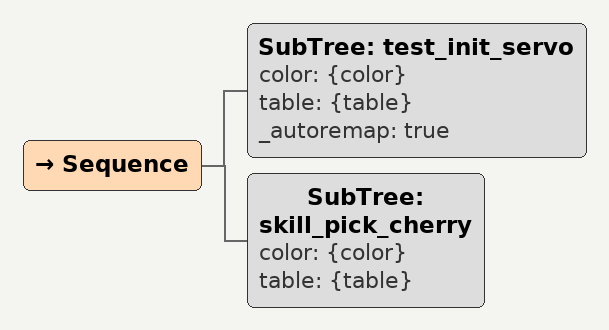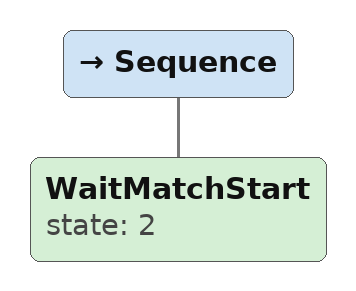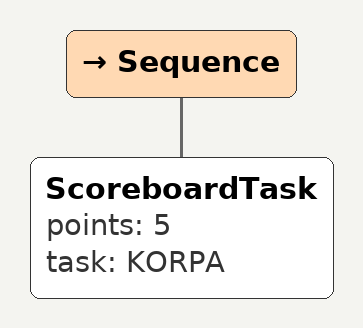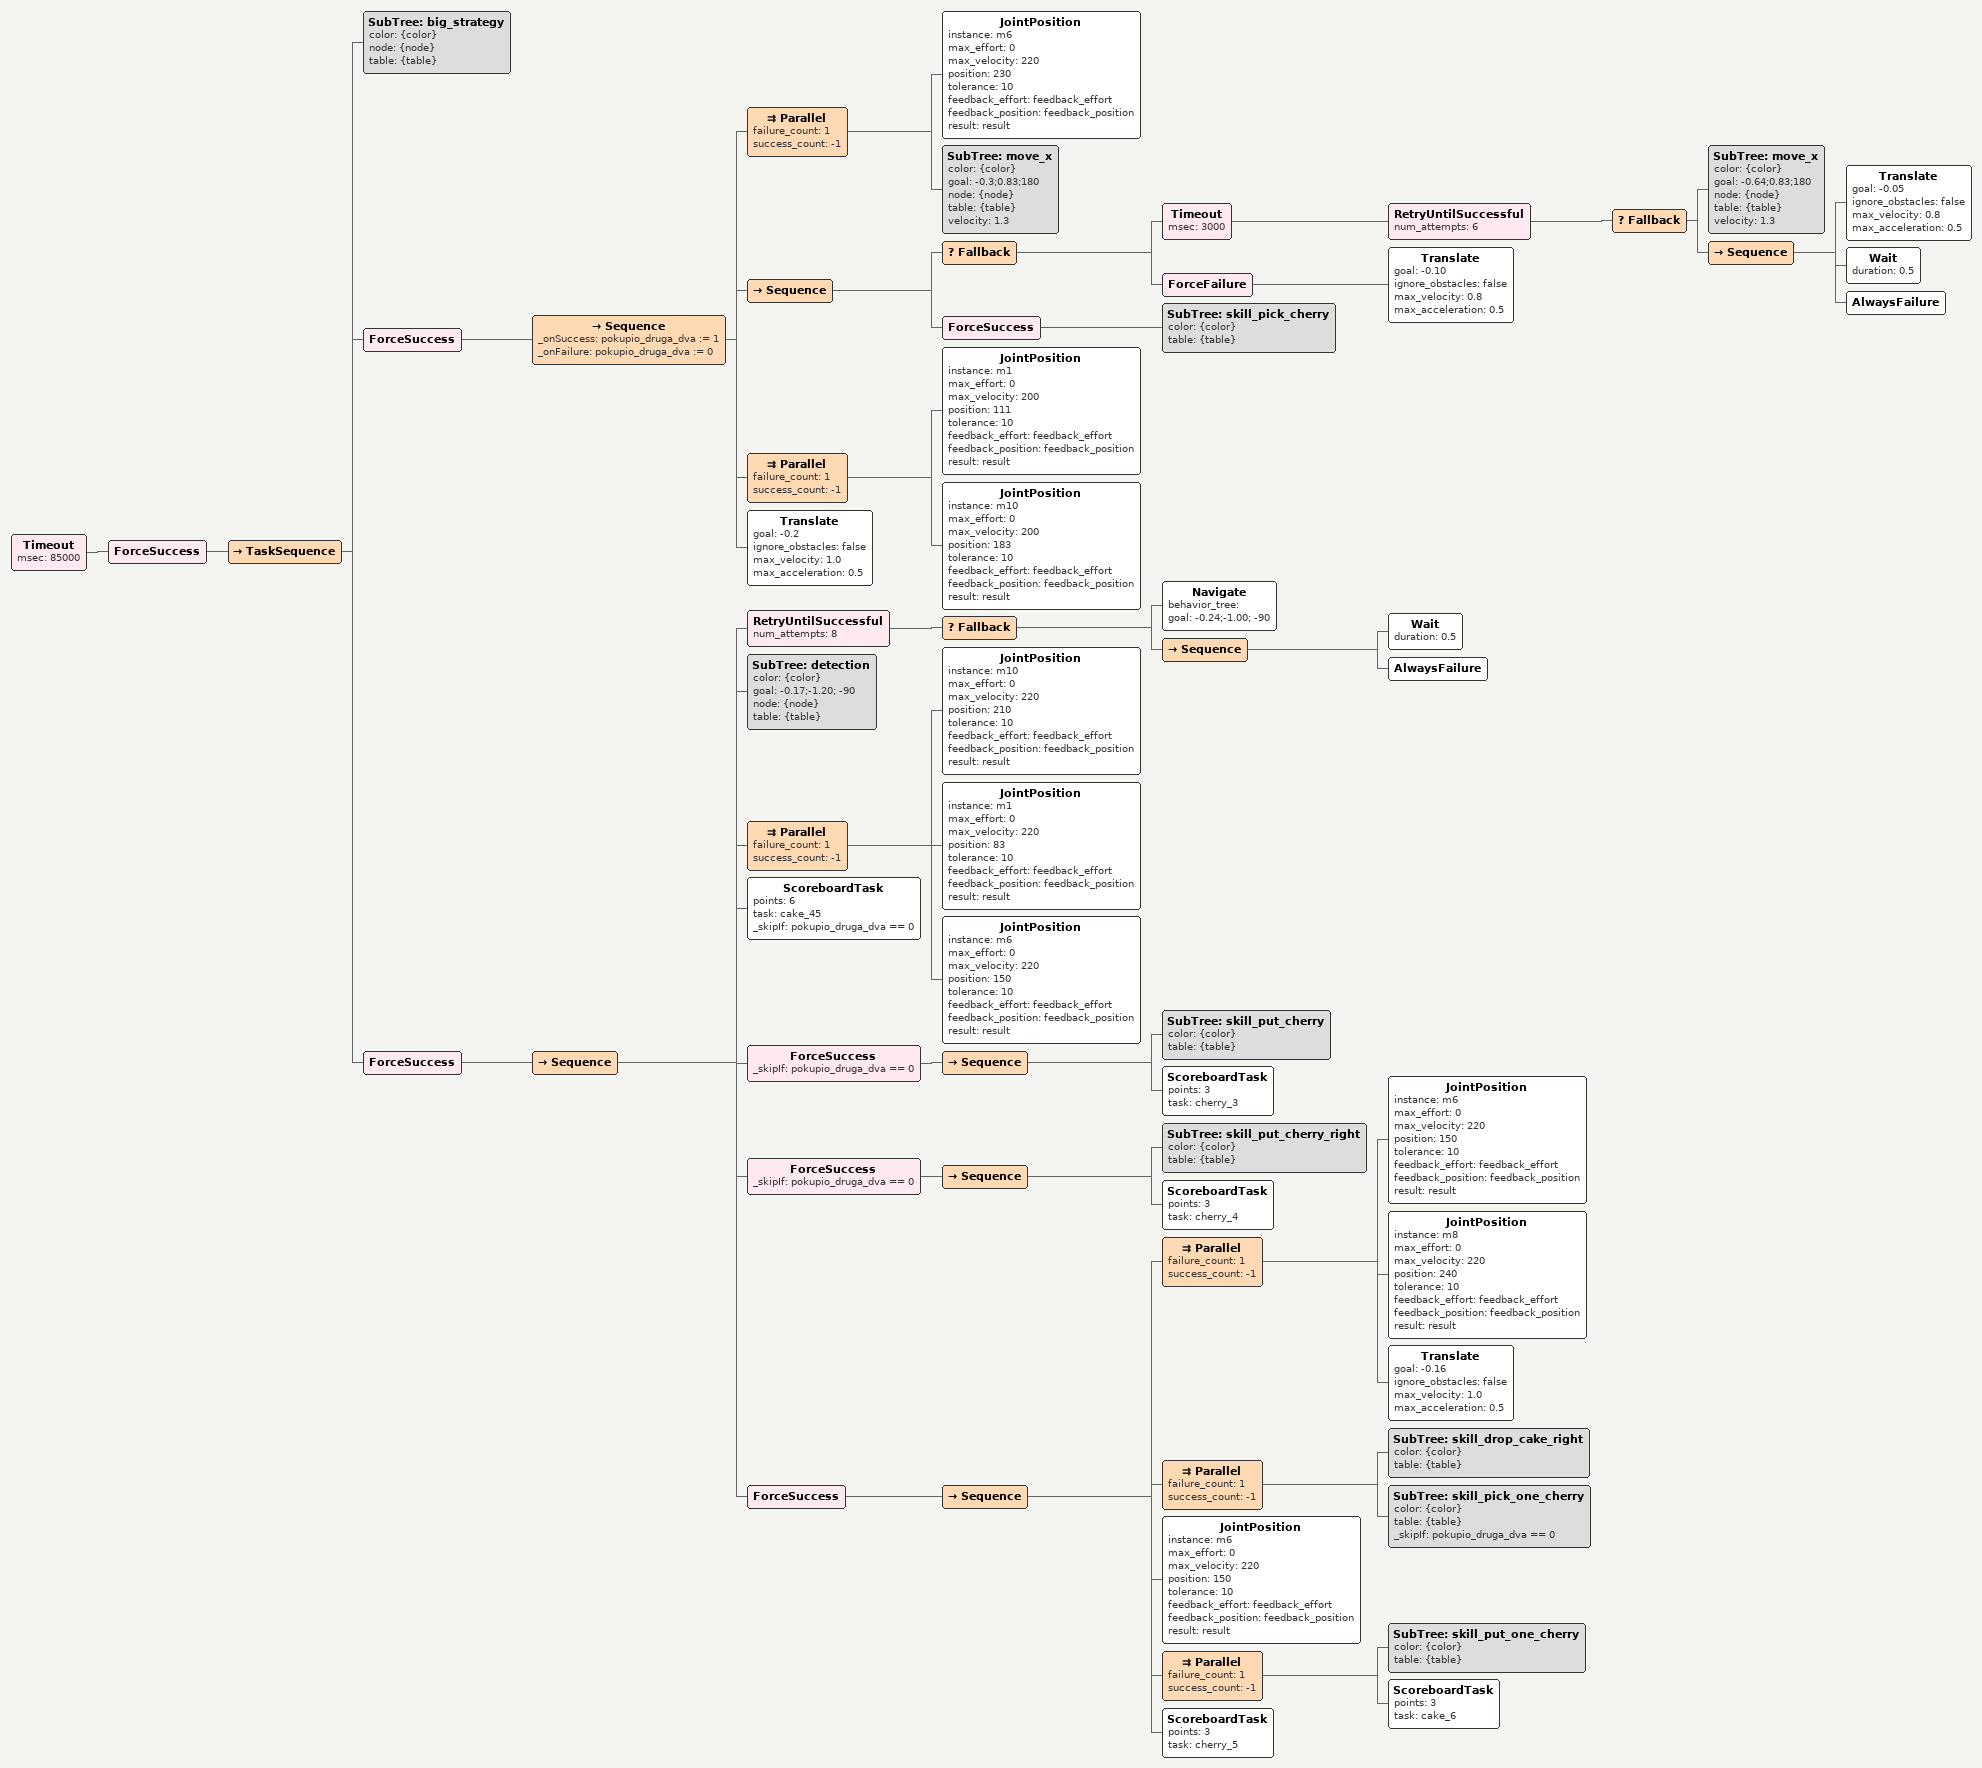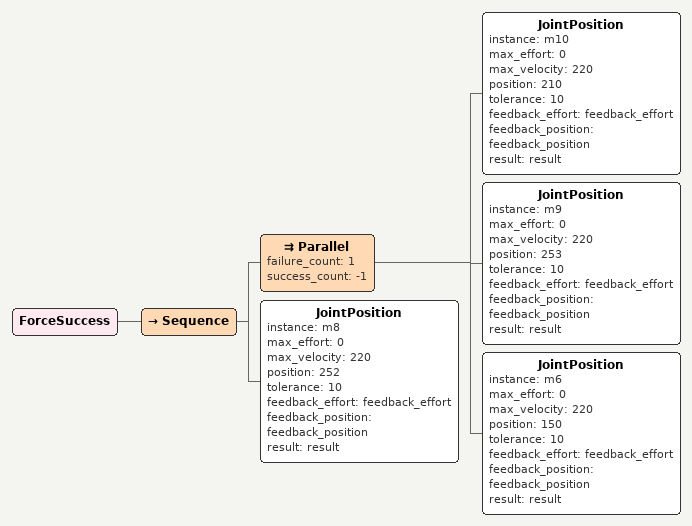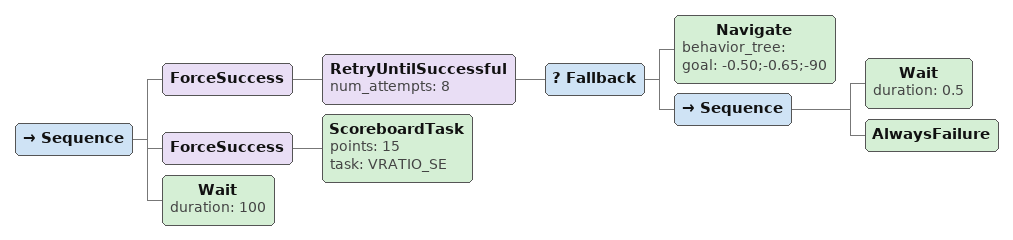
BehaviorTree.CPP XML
<Sequence>
  <SubTree ID="test_init_servo" color="{color}" table="{table}" _autoremap="true"/>
  <SubTree ID="skill_pick_cherry" color="{color}" table="{table}"/>
</Sequence>

<Sequence>
  <WaitMatchStart state="2"/>
</Sequence>

<Sequence>
  <ScoreboardTask points="5" task="KORPA"/>
</Sequence>

<Timeout msec="85000">
  <ForceSuccess>
    <TaskSequence>
      <SubTree ID="big_strategy" color="{color}" node="{node}" table="{table}"/>
      <ForceSuccess>
        <Sequence _onSuccess="pokupio_druga_dva := 1" _onFailure="pokupio_druga_dva := 0">
          <Parallel failure_count="1" success_count="-1">
            <JointPosition instance="m6" max_effort="0" max_velocity="220" position="230" tolerance="10" feedback_effort="feedback_effort" feedback_position="feedback_position" result="result"/>
            <SubTree ID="move_x" color="{color}" goal="-0.3;0.83;180" node="{node}" table="{table}" velocity="1.3"/>
          </Parallel>
          <Sequence>
            <Fallback>
              <Timeout msec="3000">
                <RetryUntilSuccessful num_attempts="6">
                  <Fallback>
                    <SubTree ID="move_x" color="{color}" goal="-0.64;0.83;180" node="{node}" table="{table}" velocity="1.3"/>
                    <Sequence>
                      <Translate goal="-0.05" ignore_obstacles="false" max_velocity="0.8" max_acceleration="0.5"/>
                      <Wait duration="0.5"/>
                      <AlwaysFailure/>
                    </Sequence>
                  </Fallback>
                </RetryUntilSuccessful>
              </Timeout>
              <ForceFailure>
                <Translate goal="-0.10" ignore_obstacles="false" max_velocity="0.8" max_acceleration="0.5"/>
              </ForceFailure>
            </Fallback>
            <ForceSuccess>
              <SubTree ID="skill_pick_cherry" color="{color}" table="{table}"/>
            </ForceSuccess>
          </Sequence>
          <Parallel failure_count="1" success_count="-1">
            <JointPosition instance="m1" max_effort="0" max_velocity="200" position="111" tolerance="10" feedback_effort="feedback_effort" feedback_position="feedback_position" result="result"/>
            <JointPosition instance="m10" max_effort="0" max_velocity="200" position="183" tolerance="10" feedback_effort="feedback_effort" feedback_position="feedback_position" result="result"/>
          </Parallel>
          <Translate goal="-0.2" ignore_obstacles="false" max_velocity="1.0" max_acceleration="0.5"/>
        </Sequence>
      </ForceSuccess>
      <ForceSuccess>
        <Sequence>
          <RetryUntilSuccessful num_attempts="8">
            <Fallback>
              <Navigate behavior_tree="" goal="-0.24;-1.00; -90"/>
              <Sequence>
                <Wait duration="0.5"/>
                <AlwaysFailure/>
              </Sequence>
            </Fallback>
          </RetryUntilSuccessful>
          <SubTree ID="detection" color="{color}" goal="-0.17;-1.20; -90" node="{node}" table="{table}"/>
          <Parallel failure_count="1" success_count="-1">
            <JointPosition instance="m10" max_effort="0" max_velocity="220" position="210" tolerance="10" feedback_effort="feedback_effort" feedback_position="feedback_position" result="result"/>
            <JointPosition instance="m1" max_effort="0" max_velocity="220" position="83" tolerance="10" feedback_effort="feedback_effort" feedback_position="feedback_position" result="result"/>
            <JointPosition instance="m6" max_effort="0" max_velocity="220" position="150" tolerance="10" feedback_effort="feedback_effort" feedback_position="feedback_position" result="result"/>
          </Parallel>
          <ScoreboardTask points="6" task="cake_45" _skipIf="pokupio_druga_dva == 0"/>
          <ForceSuccess _skipIf="pokupio_druga_dva == 0">
            <Sequence>
              <SubTree ID="skill_put_cherry" color="{color}" table="{table}"/>
              <ScoreboardTask points="3" task="cherry_3"/>
            </Sequence>
          </ForceSuccess>
          <ForceSuccess _skipIf="pokupio_druga_dva == 0">
            <Sequence>
              <SubTree ID="skill_put_cherry_right" color="{color}" table="{table}"/>
              <ScoreboardTask points="3" task="cherry_4"/>
            </Sequence>
          </ForceSuccess>
          <ForceSuccess>
            <Sequence>
              <Parallel failure_count="1" success_count="-1">
                <JointPosition instance="m6" max_effort="0" max_velocity="220" position="150" tolerance="10" feedback_effort="feedback_effort" feedback_position="feedback_position" result="result"/>
                <JointPosition instance="m8" max_effort="0" max_velocity="220" position="240" tolerance="10" feedback_effort="feedback_effort" feedback_position="feedback_position" result="result"/>
                <Translate goal="-0.16" ignore_obstacles="false" max_velocity="1.0" max_acceleration="0.5"/>
              </Parallel>
              <Parallel failure_count="1" success_count="-1">
                <SubTree ID="skill_drop_cake_right" color="{color}" table="{table}"/>
                <SubTree ID="skill_pick_one_cherry" color="{color}" table="{table}" _skipIf="pokupio_druga_dva == 0"/>
              </Parallel>
              <JointPosition instance="m6" max_effort="0" max_velocity="220" position="150" tolerance="10" feedback_effort="feedback_effort" feedback_position="feedback_position" result="result"/>
              <Parallel failure_count="1" success_count="-1">
                <SubTree ID="skill_put_one_cherry" color="{color}" table="{table}"/>
                <ScoreboardTask points="3" task="cake_6"/>
              </Parallel>
              <ScoreboardTask points="3" task="cherry_5"/>
            </Sequence>
          </ForceSuccess>
        </Sequence>
      </ForceSuccess>
    </TaskSequence>
  </ForceSuccess>
</Timeout>

<ForceSuccess>
  <Sequence>
    <Parallel failure_count="1" success_count="-1">
      <JointPosition instance="m10" max_effort="0" max_velocity="220" position="210" tolerance="10" feedback_effort="feedback_effort" feedback_position="feedback_position" result="result"/>
      <JointPosition instance="m9" max_effort="0" max_velocity="220" position="253" tolerance="10" feedback_effort="feedback_effort" feedback_position="feedback_position" result="result"/>
      <JointPosition instance="m6" max_effort="0" max_velocity="220" position="150" tolerance="10" feedback_effort="feedback_effort" feedback_position="feedback_position" result="result"/>
    </Parallel>
    <JointPosition instance="m8" max_effort="0" max_velocity="220" position="252" tolerance="10" feedback_effort="feedback_effort" feedback_position="feedback_position" result="result"/>
  </Sequence>
</ForceSuccess>

<Sequence>
  <ForceSuccess>
    <RetryUntilSuccessful num_attempts="8">
      <Fallback>
        <Navigate behavior_tree="" goal="-0.50;-0.65;-90"/>
        <Sequence>
          <Wait duration="0.5"/>
          <AlwaysFailure/>
        </Sequence>
      </Fallback>
    </RetryUntilSuccessful>
  </ForceSuccess>
  <ForceSuccess>
    <ScoreboardTask points="15" task="VRATIO_SE"/>
  </ForceSuccess>
  <Wait duration="100"/>
</Sequence>
